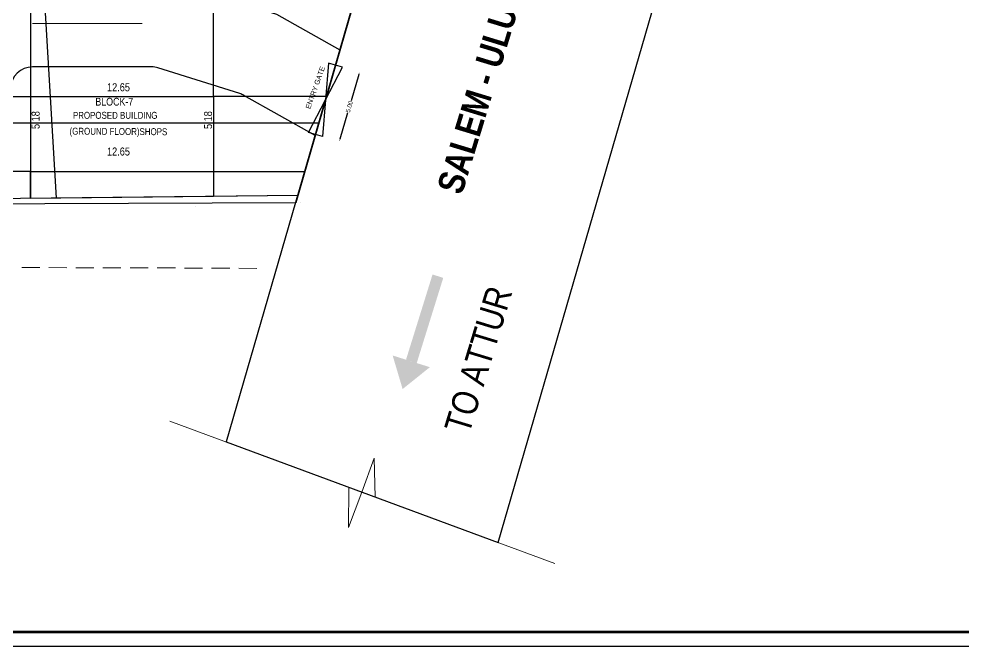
# Model space of a CAD drawing. Header units: metres. Extents: x 3750 to 6203, y 1588 to 3614.
# Drawn here: x 4071.9 to 4137.1, y 1594.1 to 1637.5 of the extents above; entities that cross this region are included whole.
import ezdxf

# ---------------------------------------------------------------- set-up
doc = ezdxf.new("R2010")
doc.units = ezdxf.units.M
for name, color, linetype in [('AS_AT_SITE', 6, 'Continuous'), ('BLK_7_COVERED_AREA', 140, 'Continuous'), ('BLK_7_FLR_0_BLT_UP_AREA', 1, 'Continuous'), ('BLK_7_LVL_0_BLDG_FOOT_PRINT', 1, 'Continuous'), ('DISTANCE_BLK', 238, 'Continuous'), ('MAIN_GATE', 57, 'Continuous'), ('PLOT_BOUNDARY', 70, 'Continuous'), ('ROAD_WIDTH', 1, 'Continuous'), ('SUPER_IMPOSED', 5, 'Continuous')]:
    doc.layers.add(name, color=color, linetype=linetype)
for name, color, linetype, plot in [('BLK_1_INTERNAL_VEHICULAR_ACCESS', 161, 'Continuous', False), ('BLK_1_LVL_0_FRONT_SETBACK', 2, 'Continuous', False), ('BLK_6_LVL_0_SIDE_SETBACK2', 102, 'Continuous', False), ('BLK_7_INTERNAL_VEHICULAR_ACCESS', 161, 'Continuous', False), ('BLK_7_LVL_0_FRONT_SETBACK', 2, 'Continuous', False), ('BLK_7_LVL_0_REAR_SETBACK', 11, 'Continuous', False), ('BLK_7_LVL_0_SIDE_SETBACK1', 171, 'Continuous', False), ('BLK_7_LVL_0_SIDE_SETBACK2', 102, 'Continuous', False)]:
    doc.layers.add(name, color=color, linetype=linetype, plot=plot)
doc.styles.add('style2', font='swisscb.ttf')
doc.styles.add('style2a', font='swissc.ttf')
doc.dimstyles.get("Standard").update_dxf_attribs({"dimtxt": 0.3, "dimasz": 0.18, "dimexe": 0.18, "dimexo": 0.0625, "dimgap": 0.09, "dimtad": 0, "dimzin": 0, "dimdsep": 46, "dimtxsty": 'style2a', "dimcen": 0.09, "dimse1": 1, "dimse2": 1, "dimadec": 0, "dimazin": 0, "dimtfac": 1, "dimtofl": 0, "dimtmove": 0, "dimatfit": 3, "dimfxl": 0, "dimtolj": 1, "dimtzin": 0, "dimarcsym": 0})

# ---------------------------------------------------------------- blocks, each defined once
blk = doc.blocks.new('*D542')
at = {"layer": 'Defpoints', "color": 0, "ltscale": 0.01}
for p in [(4093.754, 1634.285), (4095.406, 1633.807), (4092.363, 1629.483)]:
    blk.add_point(p, dxfattribs=at)
at = {"layer": 'MAIN_GATE', "color": 0, "lineweight": -2, "ltscale": 0.01}
for p, q in [((4095.356, 1633.634), (4094.828, 1631.809)), ((4094.065, 1629.177), (4094.594, 1631.002))]:
    blk.add_line(p, q, dxfattribs=at)
at = {"layer": 'MAIN_GATE', "color": 0, "ltscale": 0.01}
for points in [[(4095.327, 1633.642), (4095.385, 1633.626), (4095.406, 1633.807)], [(4094.037, 1629.185), (4094.094, 1629.169), (4094.015, 1629.004)]]:
    blk.add_solid(points, dxfattribs=at)
at = {"layer": 'MAIN_GATE', "color": 0, "ltscale": 0.01, "insert": (4094.711, 1631.406), "char_height": 0.3, "attachment_point": 5, "rotation": 73.84815, "style": 'style2a'}
blk.add_mtext('\\A1;5.00', dxfattribs=at)

msp = doc.modelspace()

# ---------------------------------------------------------------- linework, layer by layer
at = {"lineweight": 25}
msp.add_lwpolyline([(4000.6749, 1594.1321), (4183.3349, 1594.1321), (4183.3349, 1709.6871), (4000.6749, 1709.6871)], close=True, dxfattribs=at)
at = {"lineweight": 25, "const_width": 0.1755}
msp.add_lwpolyline([(4001.65, 1595.1072), (4182.3598, 1595.1072), (4182.3598, 1708.712), (4001.65, 1708.712)], close=True, dxfattribs=at)
at = {"lineweight": 18}
for points in [[(4105.0025, 1601.2808), (4132.3882, 1695.7772)], [(4072.8044, 1637.1442), (4080.3863, 1637.1442)], [(4084.0511, 1624.5189), (4084.0511, 1624.5189)], [(4091.3304, 1624.7879), (4091.3304, 1624.7879)], [(4073.3087, 1620.2993), (4072.0647, 1620.2993)], [(4075.1748, 1620.2824), (4073.9307, 1620.2993)], [(4077.0576, 1620.2824), (4075.8136, 1620.2824)], [(4078.9237, 1620.2656), (4077.6796, 1620.2824)], [(4080.8066, 1620.2656), (4079.5625, 1620.2656)], [(4082.6894, 1620.2656), (4081.4286, 1620.2656)], [(4084.5555, 1620.2488), (4083.3114, 1620.2488)], [(4086.4383, 1620.2488), (4085.1775, 1620.2488)], [(4088.3044, 1620.232), (4087.0604, 1620.2488)], [(4082.2905, 1609.6697), (4094.6804, 1605.097), (4094.6468, 1602.3231), (4095.5714, 1604.7776), (4096.4288, 1607.1144), (4096.496, 1604.4245), (4108.9028, 1599.8519)]]:
    msp.add_lwpolyline(points, dxfattribs=at)
at = {"color": 255}
msp.add_lwpolyline([(4087.1331, 1632.3137), (4081.4795, 1634.0865, 0.0761096), (4081.0307, 1634.1552), (4072.8039, 1634.1552, 0.4083147), (4071.308, 1632.6892), (4071.308, 1641.5816, 0.4053053), (4072.7786, 1640.1552), (4082.1847, 1640.1534), (4089.6829, 1637.8022), (4094.0569, 1635.3328), (4092.3423, 1629.4107), (4087.4218, 1632.1886, 0.0525756)], format="xyb", close=True, dxfattribs=at)
at = {"ltscale": 0.01}
msp.add_lwpolyline([(4094.2339, 1634.1464), (4093.2734, 1634.4245), (4092.8434, 1629.3437), (4091.8828, 1629.6218)], close=True, dxfattribs=at)
for points in [[(4098.6265, 1613.9278), (4099.3662, 1613.6924), (4100.459, 1619.8117)], [(4099.3662, 1613.6924), (4100.459, 1619.8117), (4101.1987, 1619.5764)], [(4098.3912, 1611.8936), (4097.7019, 1614.2136), (4100.2741, 1613.4066)]]:
    msp.add_solid(points)
at = {"layer": 'AS_AT_SITE', "color": 6, "linetype": 'Continuous'}
msp.add_lwpolyline([(4010.2831, 1683.577), (4109.8306, 1689.8123), (4091.0002, 1624.7738), (4009.9761, 1624.4431), (4010.2831, 1683.577)], dxfattribs=at)
at = {"layer": 'BLK_1_INTERNAL_VEHICULAR_ACCESS', "color": 254}
for p, q in [((4072.6827, 1627.9281), (4072.6827, 1625.0614)), ((4085.3248, 1627.9281), (4085.3248, 1625.1997))]:
    msp.add_line(p, q, dxfattribs=at)
at = {"layer": 'BLK_1_LVL_0_FRONT_SETBACK'}
msp.add_lwpolyline([(4065.2586, 1630.3017), (4092.6007, 1630.3017), (4097.01, 1645.5327), (4065.2765, 1645.5417)], close=True, dxfattribs=at)
at = {"layer": 'BLK_6_LVL_0_SIDE_SETBACK2'}
msp.add_lwpolyline([(4071.1543, 1681.0228), (4099.9521, 1682.8384), (4101.2913, 1660.32), (4091.1415, 1625.2633), (4074.4698, 1625.0809)], close=True, dxfattribs=at)
at = {"layer": 'BLK_7_COVERED_AREA', "lineweight": 18}
msp.add_lwpolyline([(4072.6827, 1632.106), (4072.6827, 1626.9281), (4085.3248, 1626.9281), (4085.3248, 1632.106)], close=True, dxfattribs=at)
at = {"layer": 'BLK_7_FLR_0_BLT_UP_AREA', "color": 13, "lineweight": 18}
msp.add_lwpolyline([(4072.6827, 1632.106), (4072.6827, 1626.9281), (4085.3248, 1626.9281), (4085.3248, 1632.106)], close=True, dxfattribs=at)
at = {"layer": 'BLK_7_INTERNAL_VEHICULAR_ACCESS'}
msp.add_lwpolyline([(4072.6748, 1632.106), (4085.3248, 1632.106), (4085.3248, 1638.106), (4072.6748, 1638.106)], close=True, dxfattribs=at)
at = {"layer": 'BLK_7_LVL_0_BLDG_FOOT_PRINT', "lineweight": 18}
msp.add_lwpolyline([(4072.6827, 1632.106), (4072.6827, 1626.9281), (4085.3248, 1626.9281), (4085.3248, 1632.106)], close=True, dxfattribs=at)
at = {"layer": 'BLK_7_LVL_0_FRONT_SETBACK'}
msp.add_lwpolyline([(4085.3248, 1632.106), (4085.3248, 1626.9281), (4091.6235, 1626.9281), (4093.1226, 1632.106)], close=True, dxfattribs=at)
at = {"layer": 'BLK_7_LVL_0_REAR_SETBACK'}
msp.add_lwpolyline([(4072.6827, 1632.106), (4072.6827, 1626.9281), (4010.1526, 1626.9281), (4010.1645, 1632.106)], close=True, dxfattribs=at)
at = {"layer": 'BLK_7_LVL_0_SIDE_SETBACK1'}
msp.add_lwpolyline([(4072.6827, 1632.106), (4085.3248, 1632.106), (4085.3248, 1688.2774), (4072.6827, 1687.4855)], close=True, dxfattribs=at)
at = {"layer": 'BLK_7_LVL_0_SIDE_SETBACK2'}
msp.add_lwpolyline([(4072.6827, 1626.9281), (4085.3248, 1626.9281), (4085.3248, 1625.1997), (4072.6827, 1625.0614)], close=True, dxfattribs=at)
at = {"layer": 'DISTANCE_BLK', "lineweight": 18}
msp.add_lwpolyline([(4072.6827, 1632.106), (4072.6827, 1626.9281), (4085.3248, 1626.9281), (4085.3248, 1632.106)], close=True, dxfattribs=at)
at = {"layer": 'MAIN_GATE', "ltscale": 0.01}
msp.add_lwpolyline([(4092.3631, 1629.4827), (4093.7536, 1634.2855)], dxfattribs=at)
at = {"layer": 'PLOT_BOUNDARY'}
msp.add_lwpolyline([(4010.1469, 1624.4438), (4010.2827, 1683.577), (4060.0564, 1686.6947), (4109.8302, 1689.8123), (4091.1415, 1625.2633), (4050.6439, 1624.8203), (4050.6439, 1624.8203), (4019.8579, 1624.4834)], close=True, dxfattribs=at)
at = {"layer": 'ROAD_WIDTH'}
msp.add_lwpolyline([(4113.5736, 1702.7277), (4086.1907, 1608.2407), (4105.0025, 1601.2808), (4132.3882, 1695.7772)], close=True, dxfattribs=at)
at = {"layer": 'SUPER_IMPOSED'}
msp.add_lwpolyline([(4010.1469, 1624.4438), (4010.2831, 1683.577), (4060.0568, 1686.6947), (4109.8306, 1689.8123), (4091.1419, 1625.2633), (4050.6443, 1624.8203), (4050.6443, 1624.8203), (4019.8583, 1624.4835)], close=True, dxfattribs=at)

# ---------------------------------------------------------------- texts
at = {"attachment_point": 4}
for s, insert, char_height, rotation, style in [('SALEM - ULUNDURPETTAI HIGHWAYS', (4101.623, 1625.5087), 1.810341, 73.070168, 'style2'), ('ENTRY GATE', (4091.8405, 1631.2742), 0.35079, 70.367327, 'style2a'), ('5.18', (4073.0269, 1629.8627), 0.55316, 90, 'style2a'), ('5.18', (4084.9466, 1629.8627), 0.55316, 90, 'style2a'), ('(GROUND FLOOR)SHOPS', (4075.3707, 1629.643), 0.477928, 359.651497, 'style2a'), ('TO ATTUR', (4102.1272, 1608.9653), 1.81034, 73.097707, 'style2a')]:
    msp.add_mtext(s, dxfattribs=dict(at, insert=insert, char_height=char_height, rotation=rotation, style=style))
at = {"attachment_point": 4, "style": 'style2a'}
for s, insert, char_height in [('12.65', (4077.9585, 1632.7432), 0.55316), ('BLOCK-7', (4077.1515, 1631.7462), 0.53528), ('PROPOSED BUILDING', (4075.6048, 1630.8061), 0.477928), ('12.65', (4077.9585, 1628.3048), 0.55316)]:
    msp.add_mtext(s, dxfattribs=dict(at, insert=insert, char_height=char_height))

# ---------------------------------------------------------------- dimensions: what is measured, and where the dimension line sits
at = {"layer": 'MAIN_GATE', "color": 2, "ltscale": 0.01}
dim = msp.add_aligned_dim(p1=(4092.3631, 1629.4827), p2=(4093.754, 1634.2854), distance=-1.7202, dimstyle='Standard', dxfattribs=at)
dim.commit()
dim.dimension.update_dxf_attribs({"geometry": '*D542', "text_midpoint": (4094.7108, 1631.4055)})

doc.saveas('drawing.dxf')
